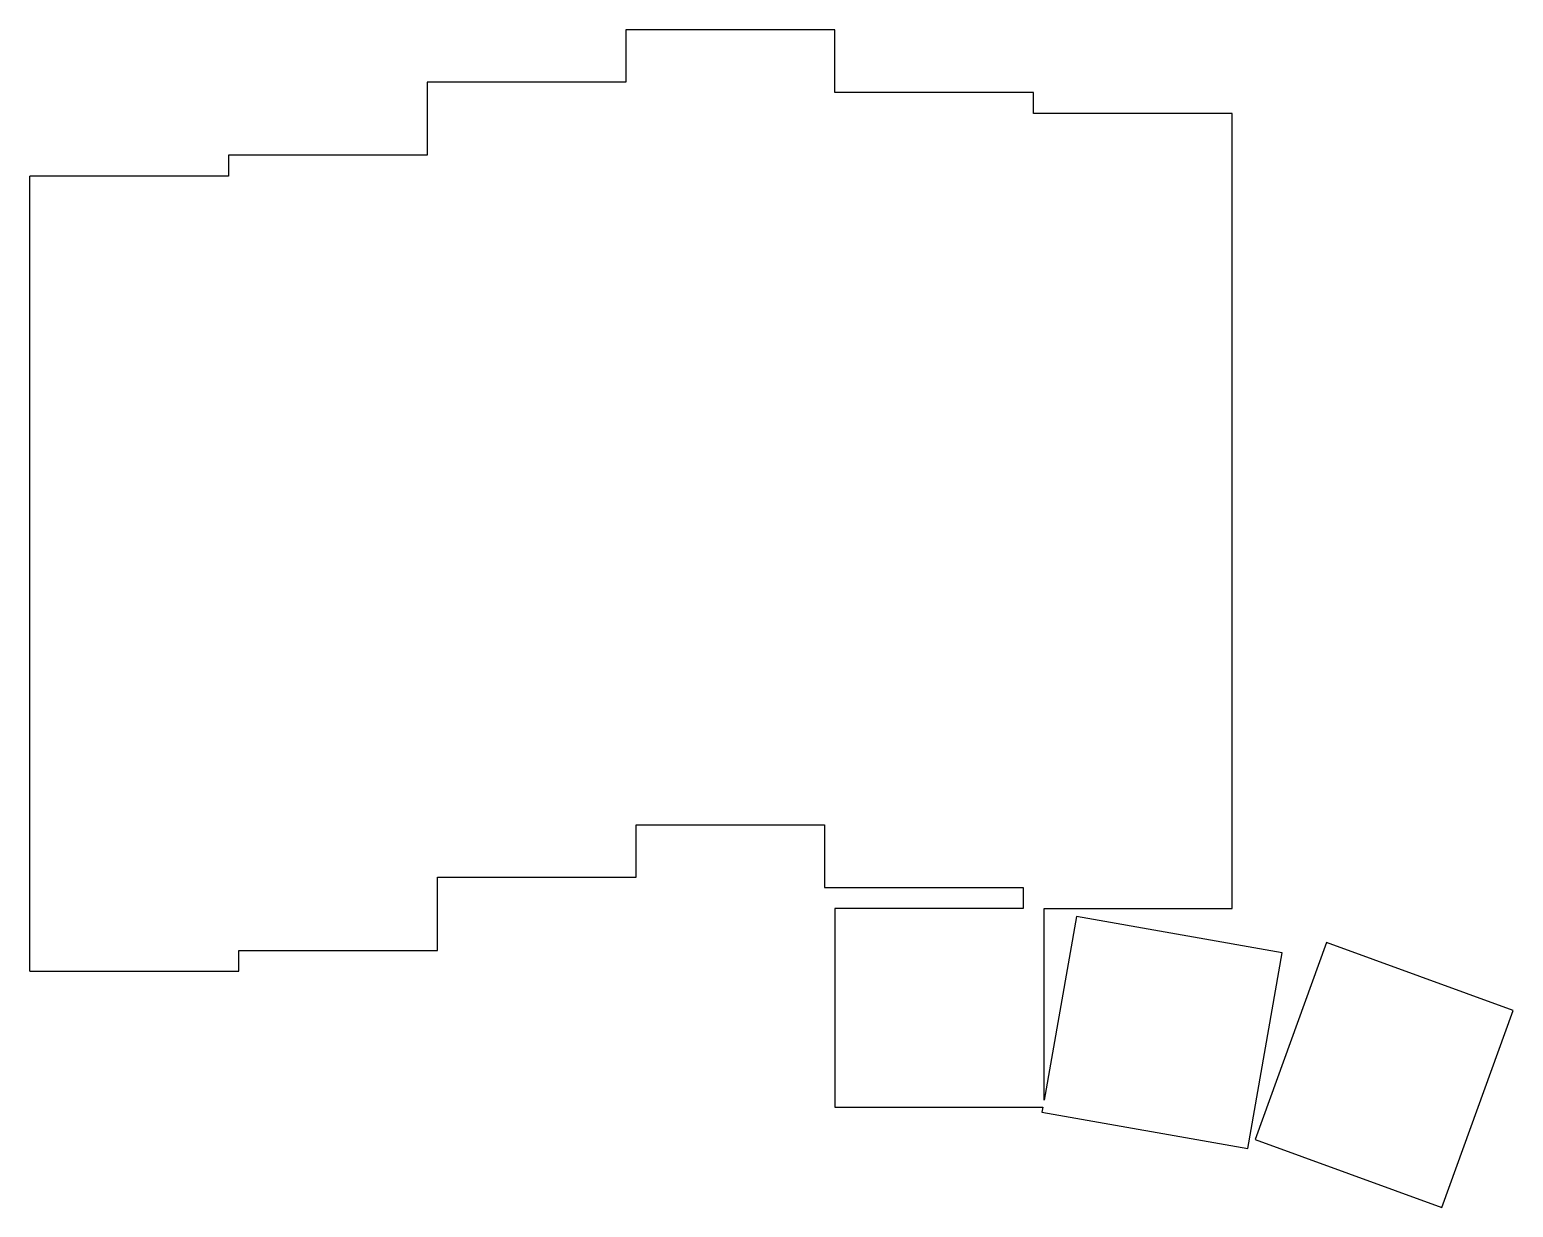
# Model space of a CAD drawing. Header units: millimetres. Extents: x 90 to 232, y -182 to -70.
import ezdxf

# ---------------------------------------------------------------- set-up
doc = ezdxf.new("R2010")
doc.units = ezdxf.units.MM

msp = doc.modelspace()

# ---------------------------------------------------------------- linework, layer by layer
for p, q in [((167, -69.5), (147, -69.5)), ((147, -69.5), (147, -74.5)), ((167, -75.5), (167, -69.5)), ((147, -74.5), (128, -74.5)), ((128, -74.5), (128, -81.5)), ((186, -75.5), (167, -75.5)), ((186, -77.5), (186, -75.5)), ((205, -77.5), (186, -77.5)), ((205, -153.5), (205, -77.5)), ((128, -81.5), (109, -81.5)), ((109, -81.5), (109, -83.5)), ((90, -159.5), (90, -83.5)), ((109, -83.5), (90, -83.5)), ((148, -150.5), (148, -145.5)), ((148, -145.5), (166, -145.5)), ((166, -145.5), (166, -151.5)), ((129, -157.5), (129, -150.5)), ((129, -150.5), (148, -150.5)), ((166, -151.5), (185, -151.5)), ((185, -151.5), (185, -153.5)), ((185, -153.5), (167, -153.5)), ((167, -153.5), (167, -172.5)), ((187, -153.5), (205, -153.5)), ((187, -171.81), (187, -153.5)), ((190.1, -154.25), (187, -171.81)), ((209.79, -157.73), (190.1, -154.25)), ((214.03, -156.76), (207.19, -175.56)), ((231.88, -163.26), (214.03, -156.76)), ((110, -159.5), (110, -157.5)), ((110, -157.5), (129, -157.5)), ((206.49, -176.44), (209.79, -157.73)), ((90, -159.5), (110, -159.5)), ((225.04, -182.06), (231.88, -163.26)), ((167, -172.5), (186.88, -172.5)), ((186.88, -172.5), (186.8, -172.96)), ((186.8, -172.96), (206.49, -176.44)), ((207.19, -175.56), (225.04, -182.06))]:
    msp.add_line(p, q)

doc.saveas('drawing.dxf')
